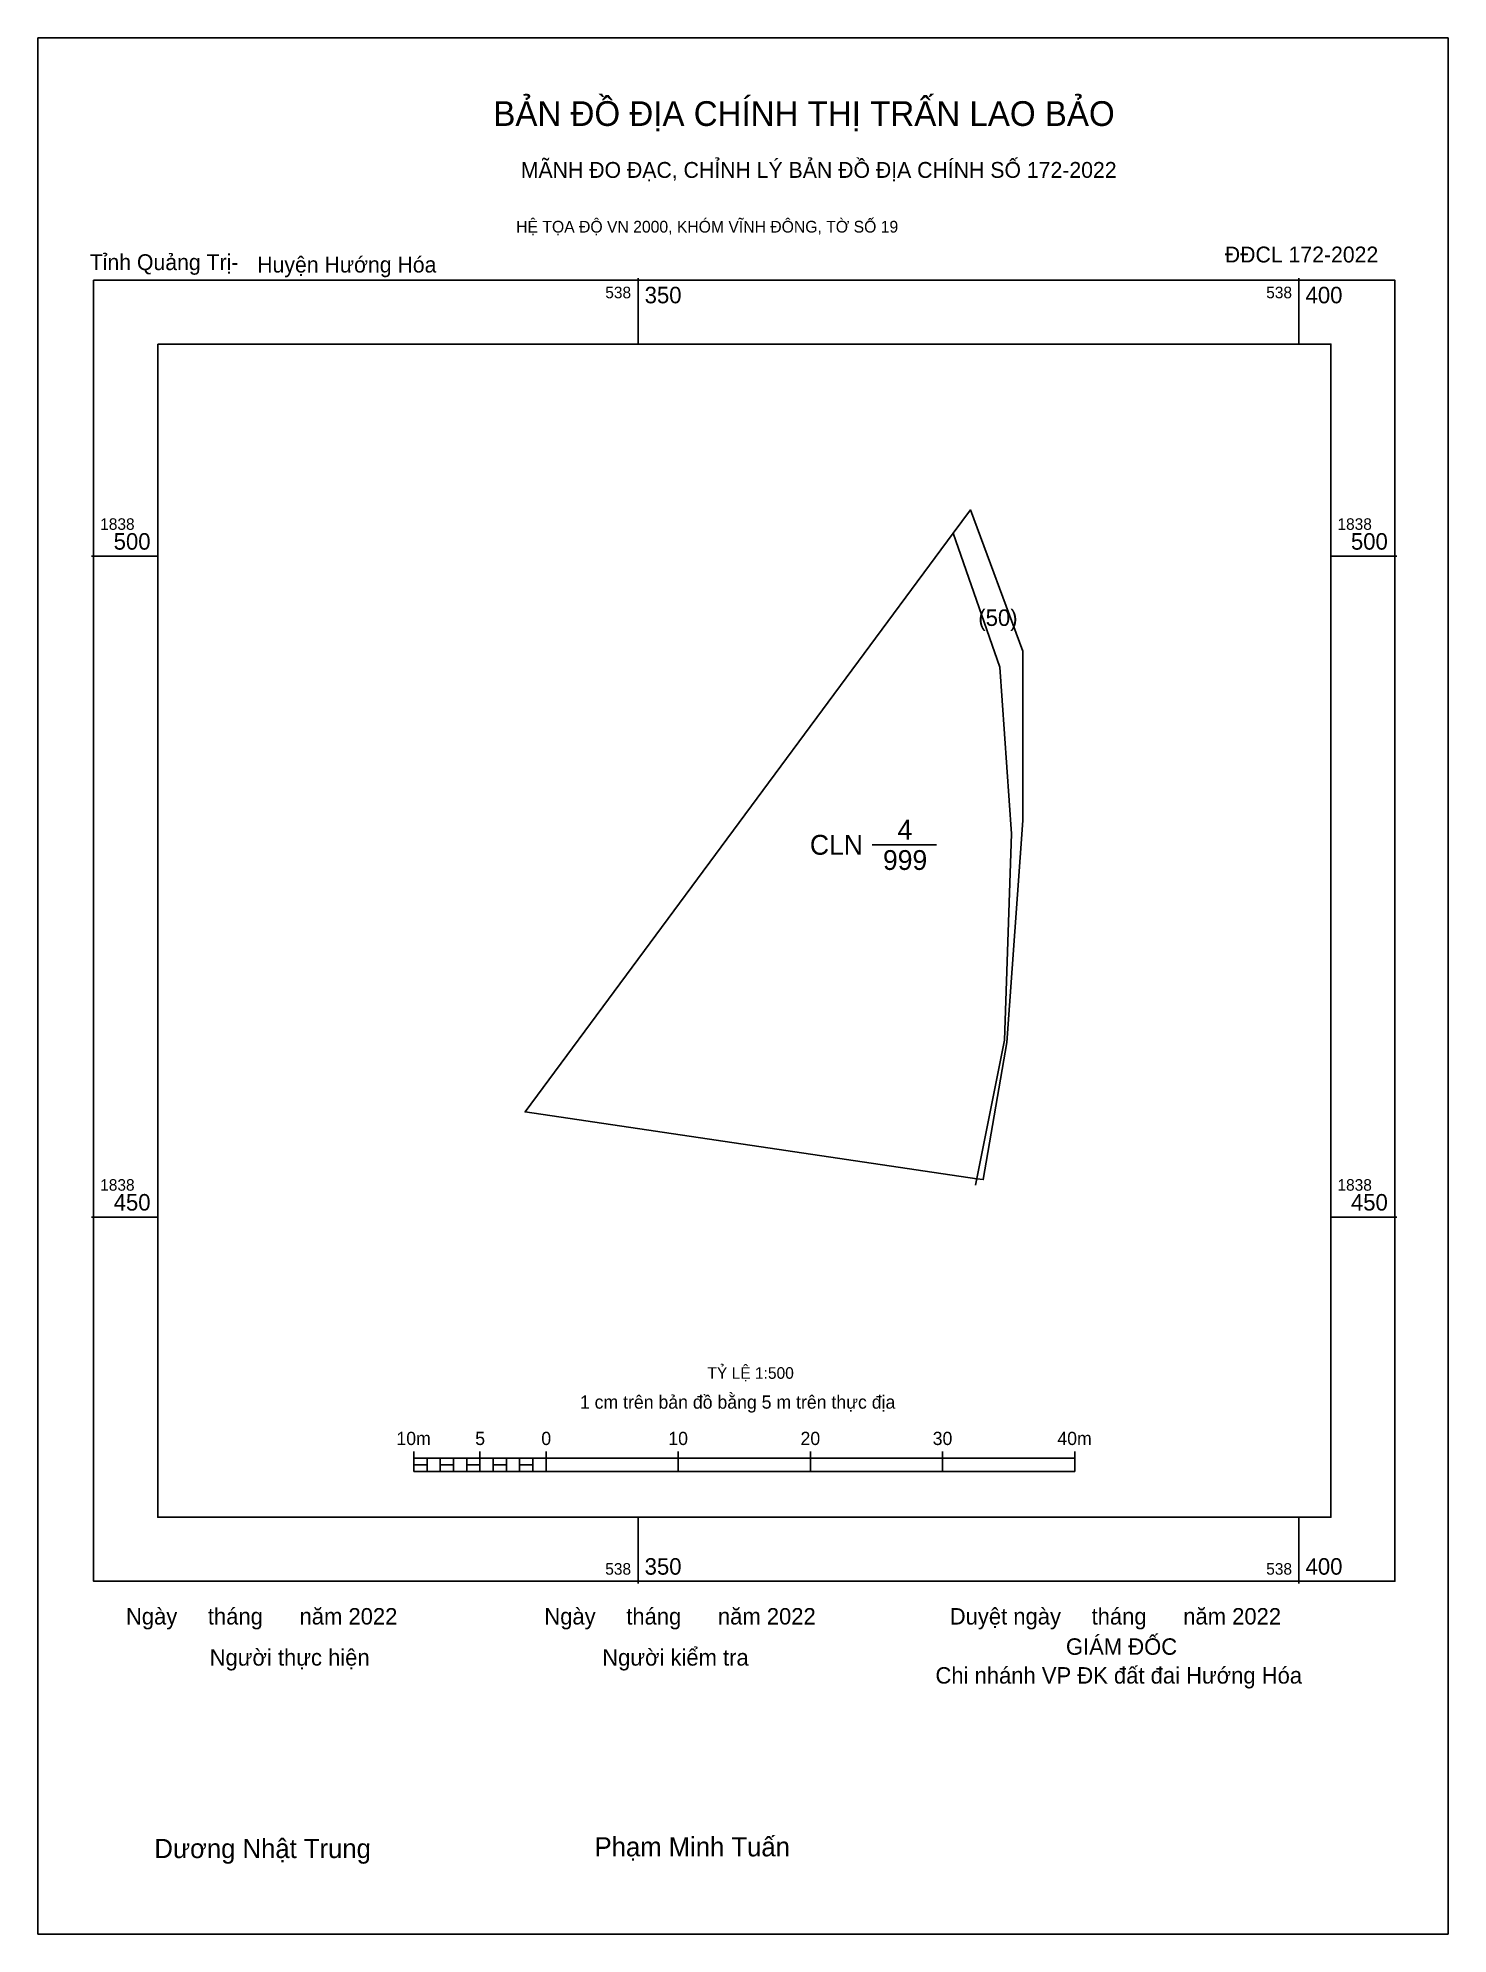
# Model space of a CAD drawing. Extents: x 538305 to 538411, y 1838396 to 1838539.
import ezdxf

# ---------------------------------------------------------------- set-up
doc = ezdxf.new("R2010")
doc.units = 0
for name, color, linetype in [('Level 10', 7, 'Continuous'), ('Level 13', 7, 'Continuous'), ('Level 15', 7, 'Continuous'), ('Level 27', 7, 'Continuous'), ('Level 50', 7, 'Continuous'), ('Level 54', 7, 'Continuous'), ('Level 6', 7, 'Continuous'), ('Level 62', 7, 'Continuous'), ('Level 63', 7, 'Continuous'), ('Level 9', 7, 'Continuous')]:
    doc.layers.add(name, color=color, linetype=linetype)

msp = doc.modelspace()

# ---------------------------------------------------------------- linework, layer by layer
at = {"layer": 'Level 10'}
msp.add_lwpolyline([(538373.85, 1838501.76), (538375.15, 1838503.51), (538379.11, 1838492.82), (538379.11, 1838480.02), (538377.91, 1838463.22), (538376.11, 1838452.84), (538375.63, 1838452.91), (538341.46, 1838457.96)], close=True, dxfattribs=at)
at = {"layer": 'Level 15'}
msp.add_lwpolyline([(538304.6, 1838539.22), (538411.28, 1838539.22), (538411.28, 1838395.76), (538304.6, 1838395.76)], close=True, dxfattribs=at)
at = {"layer": 'Level 27'}
for p, q in [((538375.15, 1838503.51), (538375.15, 1838503.51)), ((538341.46, 1838457.96), (538341.46, 1838457.96))]:
    msp.add_line(p, q, dxfattribs=at)
at = {"layer": 'Level 50'}
msp.add_line((538367.7, 1838478.17), (538372.59, 1838478.17), dxfattribs=at)
msp.add_lwpolyline([(538375.54, 1838452.41), (538377.73, 1838463.39), (538378.26, 1838479), (538377.38, 1838491.6), (538373.85, 1838501.76)], dxfattribs=at)
at = {"layer": 'Level 54'}
msp.add_lwpolyline([(538373.85, 1838501.76), (538375.15, 1838503.51)], dxfattribs=at)
at = {"layer": 'Level 62'}
msp.add_lwpolyline([(538313.66, 1838516.05), (538402.41, 1838516.05), (538402.41, 1838427.29), (538313.66, 1838427.29)], close=True, dxfattribs=at)
at = {"layer": 'Level 63'}
for p, q in [((538350, 1838521.05), (538350, 1838516.05)), ((538400, 1838521.05), (538400, 1838516.05)), ((538308.66, 1838500), (538313.66, 1838500)), ((538402.41, 1838500), (538407.41, 1838500)), ((538308.66, 1838450), (538313.66, 1838450)), ((538402.41, 1838450), (538407.41, 1838450)), ((538333.04, 1838432.26), (538333.04, 1838430.76)), ((538338.04, 1838432.26), (538338.04, 1838430.76)), ((538343.04, 1838432.26), (538343.04, 1838430.76)), ((538353.04, 1838432.26), (538353.04, 1838430.76)), ((538363.04, 1838432.26), (538363.04, 1838430.76)), ((538373.04, 1838432.26), (538373.04, 1838430.76)), ((538383.04, 1838432.26), (538383.04, 1838430.76)), ((538333.04, 1838431.76), (538383.04, 1838431.76)), ((538333.04, 1838430.76), (538383.04, 1838430.76)), ((538334.04, 1838431.76), (538334.04, 1838430.76)), ((538335.04, 1838431.76), (538335.04, 1838430.76)), ((538336.04, 1838431.76), (538336.04, 1838430.76)), ((538337.04, 1838431.76), (538337.04, 1838430.76)), ((538338.04, 1838431.76), (538338.04, 1838430.76)), ((538339.04, 1838431.76), (538339.04, 1838430.76)), ((538340.04, 1838431.76), (538340.04, 1838430.76)), ((538341.04, 1838431.76), (538341.04, 1838430.76)), ((538342.04, 1838431.76), (538342.04, 1838430.76)), ((538343.04, 1838431.76), (538343.04, 1838430.76)), ((538350, 1838427.29), (538350, 1838422.29)), ((538400, 1838427.29), (538400, 1838422.29))]:
    msp.add_line(p, q, dxfattribs=at)
for points in [[(538308.81, 1838520.89), (538407.26, 1838520.89), (538407.26, 1838422.45), (538308.81, 1838422.45)], [(538333.04, 1838431.26), (538334.04, 1838431.26), (538334.04, 1838430.76), (538333.04, 1838430.76)], [(538333.04, 1838431.26), (538334.04, 1838431.26), (538334.04, 1838430.76), (538333.04, 1838430.76)], [(538335.04, 1838431.26), (538336.04, 1838431.26), (538336.04, 1838430.76), (538335.04, 1838430.76)], [(538337.04, 1838431.26), (538338.04, 1838431.26), (538338.04, 1838430.76), (538337.04, 1838430.76)], [(538339.04, 1838431.26), (538340.04, 1838431.26), (538340.04, 1838430.76), (538339.04, 1838430.76)], [(538341.04, 1838431.26), (538342.04, 1838431.26), (538342.04, 1838430.76), (538341.04, 1838430.76)]]:
    msp.add_lwpolyline(points, close=True, dxfattribs=at)

# ---------------------------------------------------------------- texts
at = {"layer": 'Level 13'}
for s, p in [('4', (538369.63, 1838478.57)), ('CLN', (538363, 1838477.42)), ('999', (538368.53, 1838476.27))]:
    msp.add_text(s, height=1.5, dxfattribs=at).set_placement(p)
at = {"layer": 'Level 6'}
msp.add_text('TỶ LỆ 1:500', height=0.879, dxfattribs=at).set_placement((538355.25, 1838437.77))
at = {"layer": 'Level 63'}
for s, height, p in [('BẢN ĐỒ ĐỊA CHÍNH THỊ TRẤN LAO BẢO', 1.8718, (538339.05, 1838532.56)), ('MÃNH ĐO ĐẠC, CHỈNH LÝ BẢN ĐỒ ĐỊA CHÍNH SỐ 172-2022', 1.2011, (538341.13, 1838528.63)), ('HỆ TỌA ĐỘ VN 2000, KHÓM VĨNH ĐÔNG, TỜ SỐ 19', 0.8891, (538340.78, 1838524.49)), ('538', 0.875, (538347.52, 1838519.52)), ('350', 1.25, (538350.5, 1838519.14)), ('538', 0.875, (538397.52, 1838519.52)), ('400', 1.25, (538400.5, 1838519.14)), ('1838', 0.875, (538309.31, 1838502)), ('1838', 0.875, (538402.91, 1838502)), ('500', 1.25, (538310.33, 1838500.5)), ('500', 1.25, (538403.93, 1838500.5)), ('1838', 0.875, (538309.31, 1838452)), ('1838', 0.875, (538402.91, 1838452)), ('450', 1.25, (538310.33, 1838450.5)), ('450', 1.25, (538403.93, 1838450.5)), ('1 cm trên bản đồ bằng 5 m trên thực địa', 1, (538345.6, 1838435.51)), ('10m', 1, (538331.72, 1838432.76)), ('5', 1, (538337.68, 1838432.76)), ('0', 1, (538342.68, 1838432.76)), ('10', 1, (538352.29, 1838432.76)), ('20', 1, (538362.29, 1838432.76)), ('30', 1, (538372.29, 1838432.76)), ('40m', 1, (538381.72, 1838432.76)), ('538', 0.875, (538347.52, 1838422.95)), ('350', 1.25, (538350.5, 1838422.95)), ('538', 0.875, (538397.52, 1838422.95)), ('400', 1.25, (538400.5, 1838422.95)), ('Ngày     tháng      năm 2022', 1.2442, (538311.26, 1838419.18)), ('Ngày     tháng      năm 2022', 1.2442, (538342.91, 1838419.18)), ('Duyệt ngày     tháng      năm 2022', 1.2442, (538373.58, 1838419.18)), ('GIÁM ĐỐC', 1.244, (538382.37, 1838416.89)), ('Người thực hiện', 1.2442, (538317.59, 1838416.07)), ('Người kiểm tra', 1.2442, (538347.29, 1838416.07)), ('Chi nhánh VP ĐK đất đai Hướng Hóa', 1.2442, (538372.5, 1838414.71)), ('Phạm Minh Tuấn', 1.4512, (538346.71, 1838401.64)), ('Dương Nhật Trung', 1.4512, (538313.41, 1838401.51))]:
    msp.add_text(s, height=height, dxfattribs=at).set_placement(p)
at = {"layer": 'Level 9'}
for s, height, p in [('Tỉnh Quảng Trị-', 1.2011, (538308.52, 1838521.65)), ('Huyện Hướng Hóa', 1.2011, (538321.19, 1838521.47)), ('ĐĐCL 172-2022', 1.2011, (538394.39, 1838522.23)), ('(50)', 1.25, (538375.74, 1838494.73))]:
    msp.add_text(s, height=height, dxfattribs=at).set_placement(p)

doc.saveas('drawing.dxf')
